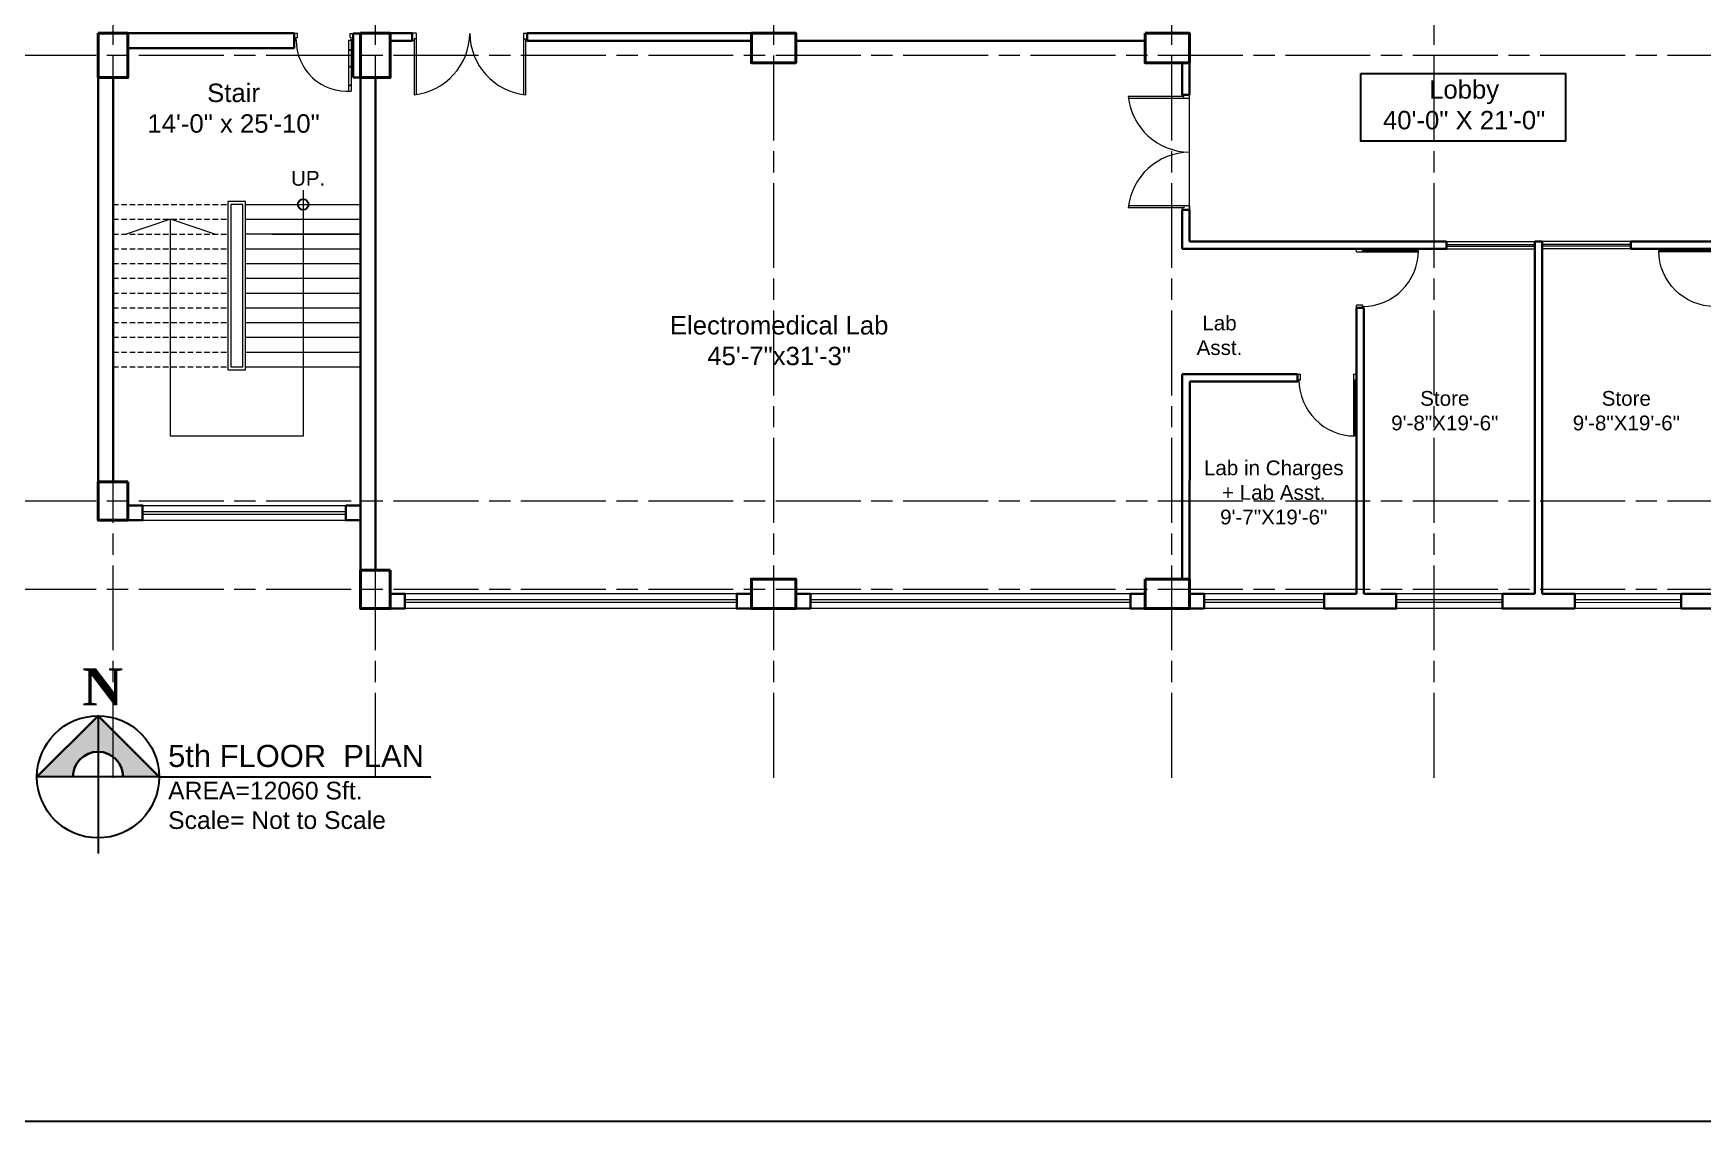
# Model space of a CAD drawing. Header units: inches. Extents: x -12 to 20935469, y -1604 to 24729220.
# Drawn here: x 20924699 to 20925831, y 24712181 to 24712918 of the extents above; entities that cross this region are included whole.
import ezdxf

# ---------------------------------------------------------------- set-up
doc = ezdxf.new("R2010")
doc.units = ezdxf.units.IN
doc.header["$LTSCALE"] = 0.03
doc.header["$MEASUREMENT"] = 0
doc.linetypes.add('ACAD_ISO08W100', pattern=[36, 24, -3, 6, -3])
doc.linetypes.add('DASHED2', pattern=[0.375, 0.25, -0.125])
for name, color, linetype, lineweight in [('column', 1, 'Continuous', 40), ('Door', 7, 'Continuous', 18), ('Gas', 21, 'Continuous', 5), ('Grid Line', 252, 'Continuous', 18), ('Hatch', 253, 'Continuous', 15), ('Low Wall', 7, 'Continuous', 30), ('Main Wall', 7, 'Continuous', 30), ('RAIL', 23, 'Continuous', 13), ('STAIR', 46, 'Continuous', 15), ('wind.', 150, 'Continuous', 20)]:
    doc.layers.add(name, color=color, linetype=linetype, lineweight=lineweight)
doc.layers.add('TEXT', color=7, linetype='Continuous')
doc.styles.add('2', font='swisscl.ttf')
doc.styles.get("Standard").update_dxf_attribs({"font": 'timesbd.ttf'})

# ---------------------------------------------------------------- blocks, each defined once
blk = doc.blocks.new('fff')
at = {"layer": 'Grid Line', "color": 252, "linetype": 'ACAD_ISO08W100', "lineweight": 9, "ltscale": 80, "true_color": 0x939598}
for p, q in [((20830948.3, 24723521.1), (20830948.3, 24724698.8)), ((20831126.3, 24723521.1), (20831126.3, 24724698.8)), ((20831396.3, 24723521.1), (20831396.3, 24724698.8)), ((20831666.3, 24723521.1), (20831666.3, 24724698.8)), ((20831844.3, 24723521.1), (20831844.3, 24724698.8)), ((20833096.9, 24724010.7), (20830726.1, 24724010.7)), ((20833096.9, 24723708.7), (20830726.1, 24723708.7)), ((20833096.9, 24723648.8), (20830726.1, 24723648.8))]:
    blk.add_line(p, q, dxfattribs=at)
blk = doc.blocks.new('Door_45')
at = {"layer": 'Door'}
for p, q in [((1.5, 5), (1.5, 44)), ((1.5, 40), (2.2, 40)), ((2.2, 40), (2.2, 39.5)), ((2.2, 39.5), (2.7, 39.5)), ((2.7, 39.5), (2.7, 40)), ((2.7, 40), (3.5, 40)), ((3.5, 44), (3.5, 5)), ((1.5, 25.8), (2.2, 25.8)), ((2.2, 25.8), (2.2, 25.3)), ((2.7, 25.8), (3.5, 25.8)), ((2.7, 25.3), (2.7, 25.8)), ((2.2, 25.3), (2.7, 25.3)), ((2.2, 12.6), (2.2, 13.1)), ((2.2, 13.1), (2.7, 13.1)), ((2.7, 13.1), (2.7, 12.6)), ((0, 0), (0, 5)), ((0, 5), (1.5, 5)), ((1.5, 12.6), (2.2, 12.6)), ((3.5, 5), (1.5, 5)), ((1.5, 5), (1.5, 3)), ((1.5, 3), (2.5, 3)), ((2.5, 3), (2.5, 0)), ((2.7, 12.6), (3.5, 12.6)), ((42.5, 3), (42.5, 0)), ((43.5, 3), (42.5, 3)), ((45, 5), (43.5, 5)), ((43.5, 5), (43.5, 3)), ((45, 0), (45, 5)), ((2.5, 0), (0, 0)), ((42.5, 0), (45, 0))]:
    blk.add_line(p, q, dxfattribs=at)
blk.add_arc((4.7, 5.3), 38.8, 359.6233, 94.6685, dxfattribs=at)
blk = doc.blocks.new('$D40')
at = {"layer": 'Door'}
for p, q in [((1, 4), (1, 42)), ((2, 0), (2, 42)), ((1, 5), (0, 5)), ((2, 0), (0, 0)), ((2, 4), (1, 4)), ((39, 4), (38, 4)), ((38, 4), (38, 0)), ((40, 0), (38, 0)), ((40, 5), (39, 5)), ((39, 5), (39, 4))]:
    blk.add_line(p, q, dxfattribs=at)
blk.add_arc((1, 4), 38, 0, 90, dxfattribs=at)

msp = doc.modelspace()

# ---------------------------------------------------------------- hatches: boundary and pattern name
at = {"layer": 'Low Wall'}
h = msp.add_hatch(color=256, dxfattribs=at)
h.paths.add_polyline_path([(20924725.4, 24712414.3), (20924701, 24712414.3), (20924742.4, 24712455.7), (20924742.4, 24712431.3, 0.414214)])
h.paths.add_polyline_path([(20924742.4, 24712431.3), (20924742.4, 24712455.7), (20924783.8, 24712414.3), (20924759.5, 24712414.3, 0.414214)])

# ---------------------------------------------------------------- linework, layer by layer
for p, q in [((20924950.5, 24712528.4), (20924950.5, 24712528.4)), ((20924742.4, 24712455.7), (20924742.4, 24712362.3)), ((20924783.8, 24712414.3), (20924968.1, 24712414.3))]:
    msp.add_line(p, q)
msp.add_lwpolyline([(20925598.7, 24712891.1), (20925737.6, 24712891.1), (20925737.6, 24712845.2), (20925598.7, 24712845.2)], close=True)
msp.add_lwpolyline([(20924783.8, 24712414.3), (20924701, 24712414.3)])
for centre, radius in [((20924881.5, 24712802.3), 3.61), ((20924742.4, 24712414.3), 41.4)]:
    msp.add_circle(centre, radius)
at = {"layer": 'column', "lineweight": 40, "ltscale": 20}
for points in [[(20924742.6, 24712918.4), (20924762.6, 24712918.4), (20924762.6, 24712888.4), (20924742.6, 24712888.4)], [(20924920.5, 24712918.4), (20924940.5, 24712918.4), (20924940.5, 24712888.4), (20924920.5, 24712888.4)], [(20925185.5, 24712918.4), (20925185.5, 24712898.4), (20925215.5, 24712898.4), (20925215.5, 24712918.4)], [(20925452.5, 24712918.4), (20925452.5, 24712898.4), (20925482.5, 24712898.4), (20925482.5, 24712918.4)], [(20924762.6, 24712614.3), (20924742.6, 24712614.3), (20924742.6, 24712588.3), (20924762.6, 24712588.3)], [(20924940.5, 24712554.4), (20924920.5, 24712554.4), (20924920.5, 24712528.4), (20924940.5, 24712528.4)], [(20925215.5, 24712528.4), (20925215.5, 24712548.4), (20925185.5, 24712548.4), (20925185.5, 24712528.4)], [(20925452.5, 24712548.4), (20925452.5, 24712528.4), (20925482.5, 24712528.4), (20925482.5, 24712548.4)]]:
    msp.add_lwpolyline(points, close=True, dxfattribs=at)
at = {"layer": 'Defpoints'}
msp.add_lwpolyline([(20924498, 24713639.1), (20926936.9, 24713639.1), (20926936.9, 24712180.6), (20924498, 24712180.6)], close=True, dxfattribs=at)
at = {"layer": 'Door'}
for p, q in [((20924958.1, 24712918.4), (20924955.5, 24712918.4)), ((20924958.1, 24712918.4), (20924958.1, 24712876.8)), ((20925030.9, 24712918.4), (20925030.9, 24712876.8)), ((20925030.9, 24712918.4), (20925033.5, 24712918.4)), ((20924956.8, 24712913.3), (20924955.5, 24712913.3)), ((20924956.8, 24712914.6), (20924956.8, 24712876.8)), ((20924958.1, 24712914.6), (20924956.8, 24712914.6)), ((20925030.9, 24712914.6), (20925032.2, 24712914.6)), ((20925032.2, 24712914.6), (20925032.2, 24712876.8)), ((20925032.2, 24712913.3), (20925033.5, 24712913.3)), ((20925478.8, 24712875.5), (20925440.9, 24712875.5)), ((20925482.5, 24712874.2), (20925441, 24712874.2)), ((20925477.5, 24712875.5), (20925477.5, 24712876.8)), ((20925478.8, 24712874.2), (20925478.8, 24712875.5)), ((20925482.5, 24712874.2), (20925482.5, 24712876.8)), ((20925478.8, 24712800.1), (20925440.9, 24712800.1)), ((20925482.5, 24712801.4), (20925441, 24712801.4)), ((20925477.5, 24712800.1), (20925477.5, 24712798.8)), ((20925478.8, 24712801.4), (20925478.8, 24712800.1)), ((20925482.5, 24712801.4), (20925482.5, 24712798.8))]:
    msp.add_line(p, q, dxfattribs=at)
for centre, start, end in [((20924952.2, 24712918.8), 276.2217, 359.4094), ((20925036.8, 24712918.8), 180.5906, 263.7783), ((20925483, 24712880.1), 186.2217, 269.4094), ((20925483, 24712795.5), 90.5906, 173.7783)]:
    msp.add_arc(centre, 42.3, start, end, dxfattribs=at)
at = {"layer": 'Gas', "color": 0, "lineweight": 5}
for points in [[(20924842.5, 24712804.3), (20924830.5, 24712804.3), (20924830.5, 24712690.3), (20924842.5, 24712690.3)], [(20924840.5, 24712802.3), (20924832.5, 24712802.3), (20924832.5, 24712692.3), (20924840.5, 24712692.3)]]:
    msp.add_lwpolyline(points, close=True, dxfattribs=at)
at = {"layer": 'Hatch', "lineweight": 0}
msp.add_line((20925482.5, 24712798.8), (20925482.5, 24712874.2), dxfattribs=at)
at = {"layer": 'Low Wall', "color": 0}
msp.add_lwpolyline([(20924701, 24712414.3), (20924742.4, 24712455.7), (20924783.8, 24712414.3)], dxfattribs=at)
at = {"layer": 'Low Wall'}
msp.add_arc((20924742.4, 24712414.3), 17, 0, 180, dxfattribs=at)
at = {"layer": 'Main Wall', "lineweight": 30}
for p, q in [((20924875.5, 24712918.4), (20924762.6, 24712918.4)), ((20924875.5, 24712918.4), (20924875.5, 24712908.4)), ((20924920.5, 24712918.3), (20924915.5, 24712918.3)), ((20924915.5, 24712918.3), (20924915.5, 24712888.4)), ((20924930.5, 24712918.3), (20924920.5, 24712918.3)), ((20924940.5, 24712918.4), (20924955.5, 24712918.4)), ((20924955.5, 24712918.4), (20924955.5, 24712913.3)), ((20925033.5, 24712918.4), (20925185.5, 24712918.4)), ((20925033.5, 24712913.3), (20925033.5, 24712918.4)), ((20924875.5, 24712908.4), (20924762.6, 24712908.4)), ((20924955.5, 24712913.3), (20924940.5, 24712913.3)), ((20925185.5, 24712913.3), (20925033.5, 24712913.3)), ((20925452.5, 24712913.3), (20925215.5, 24712913.3)), ((20925477.5, 24712898.4), (20925477.5, 24712876.8)), ((20925482.5, 24712876.8), (20925482.5, 24712898.4)), ((20924742.6, 24712888.4), (20924742.6, 24712614.3)), ((20924752.6, 24712888.4), (20924752.6, 24712614.3)), ((20924915.5, 24712888.4), (20924920.5, 24712888.4)), ((20924920.5, 24712554.4), (20924920.5, 24712888.4)), ((20924930.5, 24712554.4), (20924930.5, 24712888.4)), ((20925477.5, 24712876.8), (20925482.5, 24712876.8)), ((20925477.5, 24712798.8), (20925477.5, 24712772.2)), ((20925482.5, 24712798.8), (20925477.5, 24712798.8)), ((20925482.5, 24712798.8), (20925482.5, 24712777.2)), ((20925477.5, 24712772.2), (20925656.8, 24712772.2)), ((20925482.5, 24712777.2), (20925656.8, 24712777.2)), ((20925656.8, 24712777.2), (20925656.8, 24712772.2)), ((20925716.8, 24712777.2), (20925721.8, 24712777.2)), ((20925716.8, 24712777.2), (20925716.8, 24712538.4)), ((20925721.8, 24712777.2), (20925721.8, 24712538.4)), ((20925781.8, 24712777.2), (20925968, 24712777.2)), ((20925781.8, 24712777.2), (20925781.8, 24712772.2)), ((20925781.8, 24712772.2), (20925973, 24712772.2)), ((20925595.8, 24712732.2), (20925595.8, 24712538.4)), ((20925595.8, 24712732.2), (20925600.8, 24712732.2)), ((20925600.8, 24712732.2), (20925600.8, 24712538.4)), ((20925477.5, 24712687.4), (20925555.8, 24712687.4)), ((20925477.5, 24712548.4), (20925477.5, 24712687.4)), ((20925482.5, 24712548.4), (20925482.8, 24712682.4)), ((20925482.8, 24712682.4), (20925555.8, 24712682.4)), ((20925555.8, 24712687.4), (20925555.8, 24712682.4)), ((20925743.8, 24712528.4), (20925743.8, 24712538.4))]:
    msp.add_line(p, q, dxfattribs=at)
at = {"layer": 'Main Wall'}
for points in [[(20924762.6, 24712598.3), (20924772.6, 24712598.3), (20924772.6, 24712588.3), (20924762.6, 24712588.3)], [(20924910.5, 24712598.3), (20924920.5, 24712598.3), (20924920.5, 24712588.3), (20924910.5, 24712588.3)]]:
    msp.add_lwpolyline(points, close=True, dxfattribs=at)
at = {"layer": 'Main Wall', "lineweight": 30}
for points in [[(20924940.5, 24712528.4), (20924950.5, 24712528.4), (20924950.5, 24712538.4), (20924940.5, 24712538.4)], [(20925185.5, 24712528.4), (20925175.5, 24712528.4), (20925175.5, 24712538.4), (20925185.5, 24712538.4)], [(20925215.5, 24712528.4), (20925225.5, 24712528.4), (20925225.5, 24712538.4), (20925215.5, 24712538.4)], [(20925452.5, 24712528.4), (20925442.5, 24712528.4), (20925442.5, 24712538.4), (20925452.5, 24712538.4)], [(20925482.5, 24712528.4), (20925492.5, 24712528.4), (20925492.5, 24712538.4), (20925482.5, 24712538.4)], [(20925622.8, 24712538.4), (20925622.8, 24712528.4), (20925573.8, 24712528.4), (20925573.8, 24712538.4), (20925595.8, 24712538.4)], [(20925600.8, 24712538.4), (20925622.8, 24712538.4)], [(20925743.8, 24712528.4), (20925694.8, 24712528.4), (20925694.8, 24712538.4), (20925716.8, 24712538.4)], [(20925721.8, 24712538.4), (20925743.8, 24712538.4)], [(20925838, 24712528.4), (20925816, 24712528.4), (20925816, 24712538.4), (20925838, 24712538.4)]]:
    msp.add_lwpolyline(points, dxfattribs=at)
at = {"layer": 'RAIL', "lineweight": 9}
for p, q in [((20924881.5, 24712812.1), (20924881.5, 24712645.3)), ((20924791.5, 24712792.3), (20924761.5, 24712782.3)), ((20924791.5, 24712645.3), (20924791.5, 24712792.3)), ((20924821.5, 24712782.3), (20924791.5, 24712792.3)), ((20924920.5, 24712782.3), (20924842.5, 24712782.3)), ((20924881.5, 24712645.3), (20924791.5, 24712645.3))]:
    msp.add_line(p, q, dxfattribs=at)
at = {"layer": 'STAIR', "color": 32, "linetype": 'DASHED2', "lineweight": 5, "ltscale": 500}
for p, q in [((20924752.6, 24712802.3), (20924830.5, 24712802.3)), ((20924752.6, 24712792.3), (20924830.5, 24712792.3)), ((20924752.6, 24712782.3), (20924830.5, 24712782.3)), ((20924752.6, 24712772.3), (20924830.5, 24712772.3)), ((20924752.6, 24712762.3), (20924830.5, 24712762.3)), ((20924752.6, 24712752.3), (20924830.5, 24712752.3)), ((20924752.6, 24712742.3), (20924830.5, 24712742.3)), ((20924752.6, 24712732.3), (20924830.5, 24712732.3)), ((20924752.6, 24712722.3), (20924830.5, 24712722.3)), ((20924752.6, 24712712.3), (20924830.5, 24712712.3)), ((20924752.6, 24712702.3), (20924830.5, 24712702.3)), ((20924752.6, 24712692.3), (20924830.5, 24712692.3))]:
    msp.add_line(p, q, dxfattribs=at)
at = {"layer": 'STAIR', "color": 32, "lineweight": 5}
for p, q in [((20924842.5, 24712802.3), (20924920.5, 24712802.3)), ((20924842.5, 24712792.3), (20924920.5, 24712792.3)), ((20924860.5, 24712782.3), (20924920.5, 24712782.3)), ((20924842.5, 24712772.3), (20924920.5, 24712772.3)), ((20924842.5, 24712762.3), (20924920.5, 24712762.3)), ((20924842.5, 24712752.3), (20924920.5, 24712752.3)), ((20924842.5, 24712742.3), (20924920.5, 24712742.3)), ((20924842.5, 24712732.3), (20924920.5, 24712732.3)), ((20924842.5, 24712722.3), (20924920.5, 24712722.3)), ((20924842.5, 24712712.3), (20924920.5, 24712712.3)), ((20924842.5, 24712702.3), (20924920.5, 24712702.3)), ((20924842.5, 24712692.3), (20924920.5, 24712692.3))]:
    msp.add_line(p, q, dxfattribs=at)
at = {"layer": 'wind.', "lineweight": 5}
for p, q in [((20925656.8, 24712777.2), (20925716.8, 24712777.2)), ((20925656.9, 24712775.2), (20925716.9, 24712775.2)), ((20925657, 24712774.2), (20925717, 24712774.2)), ((20925657.1, 24712772.2), (20925717.1, 24712772.2)), ((20925781.8, 24712777.2), (20925721.8, 24712777.2)), ((20925781.9, 24712775.2), (20925721.9, 24712775.2)), ((20925782, 24712774.2), (20925722, 24712774.2)), ((20925782.1, 24712772.2), (20925722.1, 24712772.2)), ((20924767.6, 24712598.3), (20924915.5, 24712598.3)), ((20924772.6, 24712594.3), (20924910.5, 24712594.3)), ((20924772.6, 24712592.3), (20924910.5, 24712592.3)), ((20924767.6, 24712588.3), (20924915.5, 24712588.3)), ((20925175.5, 24712538.4), (20924950.5, 24712538.4)), ((20925175.5, 24712534.4), (20924950.5, 24712534.4)), ((20925442.5, 24712538.4), (20925225.5, 24712538.4)), ((20925442.5, 24712534.4), (20925225.5, 24712534.4)), ((20925595.8, 24712538.4), (20925492.5, 24712538.4)), ((20925573.8, 24712534.4), (20925492.5, 24712534.4)), ((20925716.8, 24712538.4), (20925622.8, 24712538.4)), ((20925694.8, 24712534.4), (20925622.8, 24712534.4)), ((20925816, 24712538.4), (20925721.8, 24712538.4)), ((20925816, 24712534.3), (20925743.8, 24712534.4)), ((20925175.5, 24712532.4), (20924950.5, 24712532.4)), ((20925175.5, 24712528.4), (20924950.5, 24712528.4)), ((20925185.5, 24712532.4), (20925185.5, 24712532.4)), ((20925442.5, 24712532.4), (20925225.5, 24712532.4)), ((20925442.5, 24712528.4), (20925225.5, 24712528.4)), ((20925573.8, 24712532.4), (20925492.5, 24712532.4)), ((20925816, 24712528.4), (20925492.5, 24712528.4)), ((20925694.8, 24712532.4), (20925622.8, 24712532.4)), ((20925816, 24712532.3), (20925743.8, 24712532.4))]:
    msp.add_line(p, q, dxfattribs=at)

# ---------------------------------------------------------------- block references
msp.add_blockref('fff', (93804.3, -11107.4))
at = {"layer": 'Door', "color": 250, "ltscale": 20, "xscale": 0.8888888888759539, "yscale": 0.8888888888759539, "zscale": 0.8888888888759539, "rotation": 180}
msp.add_blockref('Door_45', (20924915.5, 24712918.3), dxfattribs=at)
at = {"layer": 'Door'}
for p, rotation in [((20925595.8, 24712772.2), 270), ((20925595.8, 24712687.4), 180)]:
    msp.add_blockref('$D40', p, dxfattribs=dict(at, rotation=rotation))
at = {"layer": 'Door', "xscale": -1, "rotation": 90}
msp.add_blockref('$D40', (20925842.8, 24712772.2), dxfattribs=at)

# ---------------------------------------------------------------- texts
msp.add_text('N', height=25.2).set_placement((20924731.8, 24712462.7))
at = {"layer": 'TEXT', "color": 30, "lineweight": 5, "ltscale": 20, "attachment_point": 2, "style": '2'}
for s, width, gutter_width, insert, char_height in [('\\pxsm1;{\\fArial|b0|i0|c0|p34;\\C0;Stair\\P14\'-0" x 25\'-10"  }', 205.868, 0.282, (20924834.3, 24712884.3), 12.476), ('\\pxsm1,qc;{\\fArial|b0|i0|c0|p34;\\C0;Lobby\\P40\'-0" X 21\'-0" }', 146.388, 0.75, (20925668.8, 24712886.6), 12.476), ('{\\fArial|b0|i0|c0|p34;\\C0;UP.}', 104.76, 0.5, (20924884.9, 24712825.1), 10), ('\\pxsm1;{\\fArial|b0|i0|c0|p34;\\C0;Electromedical Lab\\P45\'-7"x31\'-3"}', 230.765, 0.5, (20925204.3, 24712726.7), 12.476), ('{\\fArial|b0|i0|c0|p34;\\C0;Lab Asst. }', 49.47, 0.5, (20925502.9, 24712727), 10), ('{\\fArial|b0|i0|c0|p34;\\C0;Store\\P9\'-8"X19\'-6"}', 104.76, 0.5, (20925655.7, 24712675.9), 10), ('{\\fArial|b0|i0|c0|p34;\\C0;Store\\P9\'-8"X19\'-6"}', 104.76, 0.5, (20925778.8, 24712675.9), 10), ('{\\fArial|b0|i0|c0|p34;\\C0;Lab in Charges + Lab Asst. \\P9\'-7"X19\'-6"}', 104.76, 0.5, (20925539.7, 24712628.8), 10), ('\\A1;\\pxql;{\\fArial|b0|i0|c0|p34;\\C0;5th FLOOR  PLAN\\P\\H0.8x;AREA=12060 Sft.\\H1.25x;\\P\\H0.8x;Scale= \\H1x;Not to Scale}', 640.124, 0.5, (20925110, 24712436), 15)]:
    msp.add_mtext_dynamic_manual_height_columns(s, width=width, gutter_width=gutter_width, heights=[0], dxfattribs=dict(at, insert=insert, char_height=char_height))

doc.saveas('drawing.dxf')
